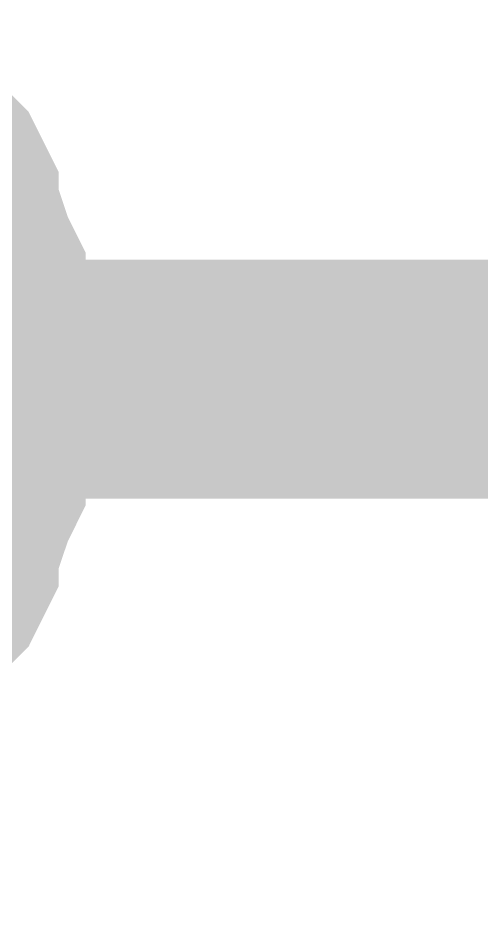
# Model space of a CAD drawing. Header units: inches. Extents: x 0 to 432, y 0 to 280.
# Drawn here: x 112.328 to 112.91, y 207.59 to 208.723 of the extents above; entities that cross this region are included whole.
import ezdxf

# ---------------------------------------------------------------- set-up
doc = ezdxf.new("R2010")
doc.units = ezdxf.units.IN
doc.layers.add('Sheet', color=255, linetype='Continuous')

msp = doc.modelspace()

# ---------------------------------------------------------------- linework, layer by layer
at = {"layer": 'Sheet'}
for points in [[(112.1728, 208.573, 0.2997, 0.2997, 0), (112.184, 208.5505, 0.2997, 0.2997, 0), (112.2065, 208.5281, 0.2997, 0.2997, 0), (112.2177, 208.5168, 0.2997, 0.2997, 0), (112.2289, 208.4944, 0.2997, 0.2997, 0), (112.2289, 208.4719, 0.2997, 0.2997, 0), (112.2401, 208.4495, 0.2997, 0.2997, 0), (112.2514, 208.4158, 0.2997, 0.2997, 0), (112.2626, 208.3933, 0.2997, 0.2997, 0), (112.2626, 208.3709, 0.2997, 0.2997, 0), (112.2626, 208.3484, 0.2997, 0.2997, 0), (112.2738, 208.3259, 0.2997, 0.2997, 0), (112.2738, 208.2923, 0.2997, 0.2997, 0), (112.2738, 208.2698, 0.2997, 0.2997, 0)], [(112.1728, 208.573, 0.2997, 0.2997, 0), (112.184, 208.5505, 0.2997, 0.2997, 0), (112.2065, 208.5281, 0.2997, 0.2997, 0), (112.2177, 208.5168, 0.2997, 0.2997, 0), (112.2289, 208.4944, 0.2997, 0.2997, 0), (112.2289, 208.4719, 0.2997, 0.2997, 0), (112.2401, 208.4495, 0.2997, 0.2997, 0), (112.2514, 208.4158, 0.2997, 0.2997, 0), (112.2626, 208.3933, 0.2997, 0.2997, 0), (112.2626, 208.3709, 0.2997, 0.2997, 0), (112.2626, 208.3484, 0.2997, 0.2997, 0), (112.2738, 208.3259, 0.2997, 0.2997, 0), (112.2738, 208.2923, 0.2997, 0.2997, 0), (112.2738, 208.2698, 0.2997, 0.2997, 0)], [(112.1728, 208.573, 0.2997, 0.2997, 0), (112.184, 208.5505, 0.2997, 0.2997, 0), (112.2065, 208.5281, 0.2997, 0.2997, 0), (112.2177, 208.5168, 0.2997, 0.2997, 0), (112.2289, 208.4944, 0.2997, 0.2997, 0), (112.2289, 208.4719, 0.2997, 0.2997, 0), (112.2401, 208.4495, 0.2997, 0.2997, 0), (112.2514, 208.4158, 0.2997, 0.2997, 0), (112.2626, 208.3933, 0.2997, 0.2997, 0), (112.2626, 208.3709, 0.2997, 0.2997, 0), (112.2626, 208.3484, 0.2997, 0.2997, 0), (112.2738, 208.3259, 0.2997, 0.2997, 0), (112.2738, 208.2923, 0.2997, 0.2997, 0), (112.2738, 208.2698, 0.2997, 0.2997, 0)], [(112.1728, 208.573, 0.2997, 0.2997, 0), (112.184, 208.5505, 0.2997, 0.2997, 0), (112.2065, 208.5281, 0.2997, 0.2997, 0), (112.2177, 208.5168, 0.2997, 0.2997, 0), (112.2289, 208.4944, 0.2997, 0.2997, 0), (112.2289, 208.4719, 0.2997, 0.2997, 0), (112.2401, 208.4495, 0.2997, 0.2997, 0), (112.2514, 208.4158, 0.2997, 0.2997, 0), (112.2626, 208.3933, 0.2997, 0.2997, 0), (112.2626, 208.3709, 0.2997, 0.2997, 0), (112.2626, 208.3484, 0.2997, 0.2997, 0), (112.2738, 208.3259, 0.2997, 0.2997, 0), (112.2738, 208.2923, 0.2997, 0.2997, 0), (112.2738, 208.2698, 0.2997, 0.2997, 0)], [(96.5283, 205.4735, 0.2997, 0.2997, 0), (96.5283, 208.2698, 0.2997, 0.2997, 0), (111.7685, 208.2698, 0.2997, 0.2997, 0), (203.2092, 208.2698, 0.2997, 0.2997, 0), (215.9, 208.2698, 0.2997, 0.2997, 0), (312.4283, 208.2698, 0.2997, 0.2997, 0), (312.4283, 199.3757, 0.2997, 0.2997, 0)], [(112.2738, 208.2698, 0.2997, 0.2997, 0), (112.2738, 208.2473, 0.2997, 0.2997, 0), (112.2738, 208.2136, 0.2997, 0.2997, 0), (112.2626, 208.1912, 0.2997, 0.2997, 0), (112.2626, 208.1687, 0.2997, 0.2997, 0), (112.2626, 208.1463, 0.2997, 0.2997, 0), (112.2514, 208.1238, 0.2997, 0.2997, 0), (112.2401, 208.0901, 0.2997, 0.2997, 0), (112.2289, 208.0677, 0.2997, 0.2997, 0), (112.2289, 208.0452, 0.2997, 0.2997, 0), (112.2177, 208.0227, 0.2997, 0.2997, 0), (112.2065, 208.0115, 0.2997, 0.2997, 0), (112.184, 207.989, 0.2997, 0.2997, 0), (112.1728, 207.9666, 0.2997, 0.2997, 0)], [(112.2738, 208.2698, 0.2997, 0.2997, 0), (112.2738, 208.2473, 0.2997, 0.2997, 0), (112.2738, 208.2136, 0.2997, 0.2997, 0), (112.2626, 208.1912, 0.2997, 0.2997, 0), (112.2626, 208.1687, 0.2997, 0.2997, 0), (112.2626, 208.1463, 0.2997, 0.2997, 0), (112.2514, 208.1238, 0.2997, 0.2997, 0), (112.2401, 208.0901, 0.2997, 0.2997, 0), (112.2289, 208.0677, 0.2997, 0.2997, 0), (112.2289, 208.0452, 0.2997, 0.2997, 0), (112.2177, 208.0227, 0.2997, 0.2997, 0), (112.2065, 208.0115, 0.2997, 0.2997, 0), (112.184, 207.989, 0.2997, 0.2997, 0), (112.1728, 207.9666, 0.2997, 0.2997, 0)], [(112.2738, 208.2698, 0.2997, 0.2997, 0), (112.2738, 208.2473, 0.2997, 0.2997, 0), (112.2738, 208.2136, 0.2997, 0.2997, 0), (112.2626, 208.1912, 0.2997, 0.2997, 0), (112.2626, 208.1687, 0.2997, 0.2997, 0), (112.2626, 208.1463, 0.2997, 0.2997, 0), (112.2514, 208.1238, 0.2997, 0.2997, 0), (112.2401, 208.0901, 0.2997, 0.2997, 0), (112.2289, 208.0677, 0.2997, 0.2997, 0), (112.2289, 208.0452, 0.2997, 0.2997, 0), (112.2177, 208.0227, 0.2997, 0.2997, 0), (112.2065, 208.0115, 0.2997, 0.2997, 0), (112.184, 207.989, 0.2997, 0.2997, 0), (112.1728, 207.9666, 0.2997, 0.2997, 0)], [(112.2738, 208.2698, 0.2997, 0.2997, 0), (112.2738, 208.2473, 0.2997, 0.2997, 0), (112.2738, 208.2136, 0.2997, 0.2997, 0), (112.2626, 208.1912, 0.2997, 0.2997, 0), (112.2626, 208.1687, 0.2997, 0.2997, 0), (112.2626, 208.1463, 0.2997, 0.2997, 0), (112.2514, 208.1238, 0.2997, 0.2997, 0), (112.2401, 208.0901, 0.2997, 0.2997, 0), (112.2289, 208.0677, 0.2997, 0.2997, 0), (112.2289, 208.0452, 0.2997, 0.2997, 0), (112.2177, 208.0227, 0.2997, 0.2997, 0), (112.2065, 208.0115, 0.2997, 0.2997, 0), (112.184, 207.989, 0.2997, 0.2997, 0), (112.1728, 207.9666, 0.2997, 0.2997, 0)], [(112.2738, 208.2698, 0.2997, 0.2997, 0), (112.2738, 208.2698, 0.2997, 0.2997, 0), (112.2738, 208.2698, 0.2997, 0.2997, 0), (112.2738, 208.2698, 0.2997, 0.2997, 0), (112.2738, 208.2698, 0.2997, 0.2997, 0), (112.2738, 208.2698, 0.2997, 0.2997, 0), (112.2738, 208.2698, 0.2997, 0.2997, 0), (112.2738, 208.2698, 0.2997, 0.2997, 0), (112.2738, 208.2698, 0.2997, 0.2997, 0), (112.2738, 208.2698, 0.2997, 0.2997, 0), (112.2738, 208.2698, 0.2997, 0.2997, 0), (112.2738, 208.2698, 0.2997, 0.2997, 0), (112.2738, 208.2698, 0.2997, 0.2997, 0), (112.2738, 208.2698, 0.2997, 0.2997, 0), (112.2738, 208.2698, 0.2997, 0.2997, 0), (112.2738, 208.2698, 0.2997, 0.2997, 0), (112.2738, 208.2698, 0.2997, 0.2997, 0), (112.2738, 208.2698, 0.2997, 0.2997, 0), (112.2738, 208.2698, 0.2997, 0.2997, 0), (112.2738, 208.2698, 0.2997, 0.2997, 0), (112.2738, 208.2698, 0.2997, 0.2997, 0), (112.2738, 208.2698, 0.2997, 0.2997, 0), (112.2738, 208.2698, 0.2997, 0.2997, 0), (112.2738, 208.2698, 0.2997, 0.2997, 0), (112.2738, 208.2698, 0.2997, 0.2997, 0), (112.2738, 208.2698, 0.2997, 0.2997, 0), (112.2738, 208.2698, 0.2997, 0.2997, 0), (112.2738, 208.2698, 0.2997, 0.2997, 0), (112.2738, 208.2698, 0.2997, 0.2997, 0), (112.2738, 208.2698, 0.2997, 0.2997, 0), (112.2738, 208.2698, 0.2997, 0.2997, 0), (112.2738, 208.2698, 0.2997, 0.2997, 0), (112.2738, 208.2698, 0.2997, 0.2997, 0)], [(112.2738, 208.2698, 0.2997, 0.2997, 0), (112.2738, 208.2698, 0.2997, 0.2997, 0)], [(112.2738, 208.2698, 0.2997, 0.2997, 0), (112.2738, 208.2698, 0.2997, 0.2997, 0), (112.2738, 208.2698, 0.2997, 0.2997, 0), (112.2738, 208.2698, 0.2997, 0.2997, 0), (112.2738, 208.2698, 0.2997, 0.2997, 0), (112.2738, 208.2698, 0.2997, 0.2997, 0), (112.2738, 208.2698, 0.2997, 0.2997, 0), (112.2738, 208.2698, 0.2997, 0.2997, 0), (112.2738, 208.2698, 0.2997, 0.2997, 0), (112.2738, 208.2698, 0.2997, 0.2997, 0), (112.2738, 208.2698, 0.2997, 0.2997, 0), (112.2738, 208.2698, 0.2997, 0.2997, 0), (112.2738, 208.2698, 0.2997, 0.2997, 0), (112.2738, 208.2698, 0.2997, 0.2997, 0), (112.2738, 208.2698, 0.2997, 0.2997, 0), (112.2738, 208.2698, 0.2997, 0.2997, 0), (112.2738, 208.2698, 0.2997, 0.2997, 0), (112.2738, 208.2698, 0.2997, 0.2997, 0), (112.2738, 208.2698, 0.2997, 0.2997, 0), (112.2738, 208.2698, 0.2997, 0.2997, 0), (112.2738, 208.2698, 0.2997, 0.2997, 0), (112.2738, 208.2698, 0.2997, 0.2997, 0), (112.2738, 208.2698, 0.2997, 0.2997, 0), (112.2738, 208.2698, 0.2997, 0.2997, 0), (112.2738, 208.2698, 0.2997, 0.2997, 0), (112.2738, 208.2698, 0.2997, 0.2997, 0), (112.2738, 208.2698, 0.2997, 0.2997, 0), (112.2738, 208.2698, 0.2997, 0.2997, 0), (112.2738, 208.2698, 0.2997, 0.2997, 0), (112.2738, 208.2698, 0.2997, 0.2997, 0), (112.2738, 208.2698, 0.2997, 0.2997, 0), (112.2738, 208.2698, 0.2997, 0.2997, 0), (112.2738, 208.2698, 0.2997, 0.2997, 0)], [(112.2738, 208.2698, 0.2997, 0.2997, 0), (112.2738, 208.2698, 0.2997, 0.2997, 0)], [(112.2738, 208.2698, 0.2997, 0.2997, 0), (112.2738, 208.2698, 0.2997, 0.2997, 0), (112.2738, 208.2698, 0.2997, 0.2997, 0), (112.2738, 208.2698, 0.2997, 0.2997, 0), (112.2738, 208.2698, 0.2997, 0.2997, 0), (112.2738, 208.2698, 0.2997, 0.2997, 0), (112.2738, 208.2698, 0.2997, 0.2997, 0), (112.2738, 208.2698, 0.2997, 0.2997, 0), (112.2738, 208.2698, 0.2997, 0.2997, 0), (112.2738, 208.2698, 0.2997, 0.2997, 0), (112.2738, 208.2698, 0.2997, 0.2997, 0), (112.2738, 208.2698, 0.2997, 0.2997, 0), (112.2738, 208.2698, 0.2997, 0.2997, 0), (112.2738, 208.2698, 0.2997, 0.2997, 0), (112.2738, 208.2698, 0.2997, 0.2997, 0), (112.2738, 208.2698, 0.2997, 0.2997, 0), (112.2738, 208.2698, 0.2997, 0.2997, 0), (112.2738, 208.2698, 0.2997, 0.2997, 0), (112.2738, 208.2698, 0.2997, 0.2997, 0), (112.2738, 208.2698, 0.2997, 0.2997, 0), (112.2738, 208.2698, 0.2997, 0.2997, 0), (112.2738, 208.2698, 0.2997, 0.2997, 0), (112.2738, 208.2698, 0.2997, 0.2997, 0), (112.2738, 208.2698, 0.2997, 0.2997, 0), (112.2738, 208.2698, 0.2997, 0.2997, 0), (112.2738, 208.2698, 0.2997, 0.2997, 0), (112.2738, 208.2698, 0.2997, 0.2997, 0), (112.2738, 208.2698, 0.2997, 0.2997, 0), (112.2738, 208.2698, 0.2997, 0.2997, 0), (112.2738, 208.2698, 0.2997, 0.2997, 0), (112.2738, 208.2698, 0.2997, 0.2997, 0), (112.2738, 208.2698, 0.2997, 0.2997, 0), (112.2738, 208.2698, 0.2997, 0.2997, 0)], [(112.2738, 208.2698, 0.2997, 0.2997, 0), (112.2738, 208.2698, 0.2997, 0.2997, 0)], [(112.2738, 208.2698, 0.2997, 0.2997, 0), (112.2738, 208.2698, 0.2997, 0.2997, 0), (112.2738, 208.2698, 0.2997, 0.2997, 0), (112.2738, 208.2698, 0.2997, 0.2997, 0), (112.2738, 208.2698, 0.2997, 0.2997, 0), (112.2738, 208.2698, 0.2997, 0.2997, 0), (112.2738, 208.2698, 0.2997, 0.2997, 0), (112.2738, 208.2698, 0.2997, 0.2997, 0), (112.2738, 208.2698, 0.2997, 0.2997, 0), (112.2738, 208.2698, 0.2997, 0.2997, 0), (112.2738, 208.2698, 0.2997, 0.2997, 0), (112.2738, 208.2698, 0.2997, 0.2997, 0), (112.2738, 208.2698, 0.2997, 0.2997, 0), (112.2738, 208.2698, 0.2997, 0.2997, 0), (112.2738, 208.2698, 0.2997, 0.2997, 0), (112.2738, 208.2698, 0.2997, 0.2997, 0), (112.2738, 208.2698, 0.2997, 0.2997, 0), (112.2738, 208.2698, 0.2997, 0.2997, 0), (112.2738, 208.2698, 0.2997, 0.2997, 0), (112.2738, 208.2698, 0.2997, 0.2997, 0), (112.2738, 208.2698, 0.2997, 0.2997, 0), (112.2738, 208.2698, 0.2997, 0.2997, 0), (112.2738, 208.2698, 0.2997, 0.2997, 0), (112.2738, 208.2698, 0.2997, 0.2997, 0), (112.2738, 208.2698, 0.2997, 0.2997, 0), (112.2738, 208.2698, 0.2997, 0.2997, 0), (112.2738, 208.2698, 0.2997, 0.2997, 0), (112.2738, 208.2698, 0.2997, 0.2997, 0), (112.2738, 208.2698, 0.2997, 0.2997, 0), (112.2738, 208.2698, 0.2997, 0.2997, 0), (112.2738, 208.2698, 0.2997, 0.2997, 0), (112.2738, 208.2698, 0.2997, 0.2997, 0), (112.2738, 208.2698, 0.2997, 0.2997, 0)], [(112.2738, 208.2698, 0.2997, 0.2997, 0), (112.2738, 208.2698, 0.2997, 0.2997, 0)]]:
    msp.add_lwpolyline(points, format="xyseb", dxfattribs=at)

doc.saveas('drawing.dxf')
